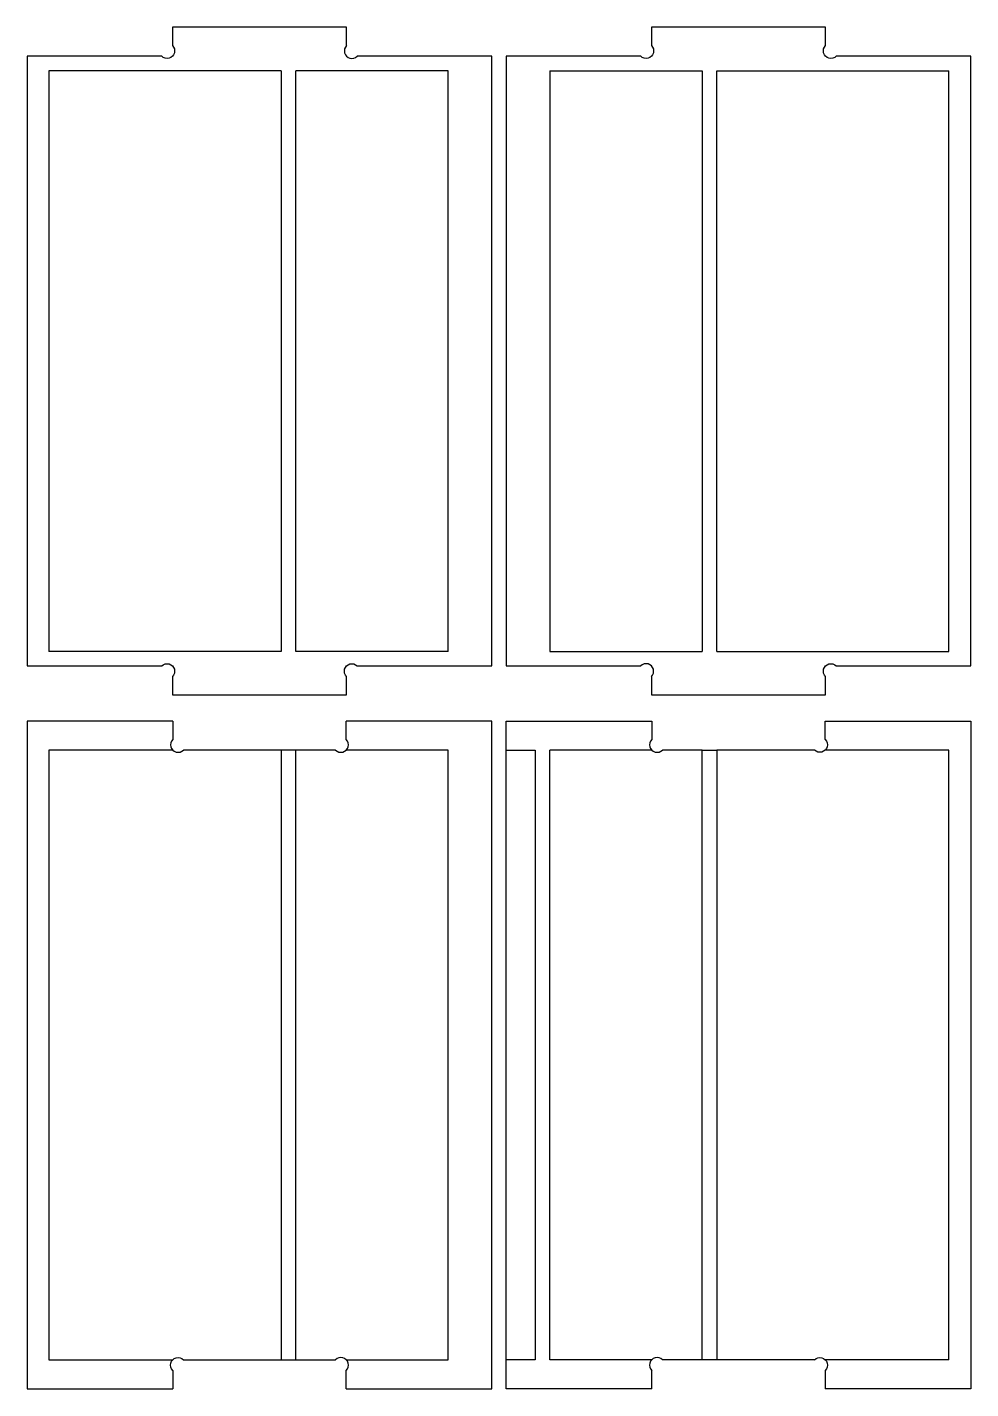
# Model space of a CAD drawing. Extents: x 0.2 to 8.3, y 0.1 to 11.8.
import ezdxf

# ---------------------------------------------------------------- set-up
doc = ezdxf.new("R2010")
doc.units = 0
doc.header["$MEASUREMENT"] = 0
doc.layers.add('Layer0', color=7, linetype='Continuous')

msp = doc.modelspace()

# ---------------------------------------------------------------- linework, layer by layer
at = {"layer": 'Layer0'}
for p, q in [((2.935, 11.85), (1.435, 11.85)), ((1.435, 11.85), (1.435, 11.692)), ((2.935, 11.692), (2.935, 11.85)), ((5.56, 11.85), (5.56, 11.692)), ((7.06, 11.85), (5.56, 11.85)), ((7.06, 11.692), (7.06, 11.85)), ((1.435, 11.692), (1.445, 11.678)), ((1.445, 11.613), (1.435, 11.6)), ((1.445, 11.678), (1.452, 11.663)), ((1.452, 11.629), (1.445, 11.613)), ((1.452, 11.663), (1.454, 11.646)), ((1.454, 11.646), (1.452, 11.629)), ((2.918, 11.663), (2.916, 11.646)), ((2.916, 11.646), (2.918, 11.629)), ((2.925, 11.678), (2.918, 11.663)), ((2.918, 11.629), (2.925, 11.613)), ((2.935, 11.692), (2.925, 11.678)), ((2.925, 11.613), (2.935, 11.6)), ((5.56, 11.692), (5.57, 11.678)), ((5.57, 11.613), (5.56, 11.6)), ((5.57, 11.678), (5.577, 11.663)), ((5.577, 11.629), (5.57, 11.613)), ((5.577, 11.663), (5.579, 11.646)), ((5.579, 11.646), (5.577, 11.629)), ((7.041, 11.646), (7.043, 11.663)), ((7.043, 11.629), (7.041, 11.646)), ((7.043, 11.663), (7.05, 11.678)), ((7.05, 11.613), (7.043, 11.629)), ((7.05, 11.678), (7.06, 11.692)), ((7.06, 11.6), (7.05, 11.613)), ((0.185, 11.6), (0.185, 6.35)), ((1.343, 11.6), (0.185, 11.6)), ((1.356, 11.589), (1.343, 11.6)), ((1.372, 11.583), (1.356, 11.589)), ((1.389, 11.581), (1.372, 11.583)), ((1.406, 11.583), (1.389, 11.581)), ((1.421, 11.589), (1.406, 11.583)), ((1.435, 11.6), (1.421, 11.589)), ((2.935, 11.6), (2.948, 11.589)), ((2.948, 11.589), (2.964, 11.583)), ((2.964, 11.583), (2.981, 11.581)), ((2.981, 11.581), (2.998, 11.583)), ((2.998, 11.583), (3.013, 11.589)), ((3.013, 11.589), (3.027, 11.6)), ((4.185, 11.6), (3.027, 11.6)), ((4.185, 6.35), (4.185, 11.6)), ((5.468, 11.6), (4.31, 11.6)), ((4.31, 11.6), (4.31, 6.35)), ((5.481, 11.589), (5.468, 11.6)), ((5.497, 11.583), (5.481, 11.589)), ((5.514, 11.581), (5.497, 11.583)), ((5.531, 11.583), (5.514, 11.581)), ((5.546, 11.589), (5.531, 11.583)), ((5.56, 11.6), (5.546, 11.589)), ((7.073, 11.589), (7.06, 11.6)), ((7.089, 11.583), (7.073, 11.589)), ((7.106, 11.581), (7.089, 11.583)), ((7.123, 11.583), (7.106, 11.581)), ((7.138, 11.589), (7.123, 11.583)), ((7.152, 11.6), (7.138, 11.589)), ((8.31, 11.6), (7.152, 11.6)), ((8.31, 6.35), (8.31, 11.6)), ((2.372, 11.475), (0.372, 11.475)), ((0.372, 11.475), (0.372, 6.475)), ((2.372, 11.475), (2.372, 6.475)), ((2.497, 6.475), (2.497, 11.475)), ((3.81, 11.475), (2.497, 11.475)), ((3.81, 6.475), (3.81, 11.475)), ((4.685, 11.475), (4.685, 6.475)), ((4.685, 11.475), (5.997, 11.475)), ((5.997, 11.475), (5.997, 6.475)), ((6.122, 11.475), (8.122, 11.475)), ((6.122, 6.475), (6.122, 11.475)), ((8.122, 6.475), (8.122, 11.475)), ((2.372, 6.475), (0.372, 6.475)), ((3.81, 6.475), (2.497, 6.475)), ((4.685, 6.475), (5.997, 6.475)), ((6.122, 6.475), (8.122, 6.475)), ((0.185, 6.35), (1.343, 6.35)), ((1.343, 6.35), (1.356, 6.36)), ((1.356, 6.36), (1.372, 6.367)), ((1.372, 6.367), (1.389, 6.369)), ((1.389, 6.369), (1.406, 6.367)), ((1.406, 6.367), (1.421, 6.36)), ((1.421, 6.36), (1.435, 6.35)), ((1.435, 6.35), (1.445, 6.336)), ((1.445, 6.336), (1.452, 6.321)), ((2.918, 6.321), (2.925, 6.336)), ((2.925, 6.336), (2.935, 6.35)), ((2.935, 6.35), (2.948, 6.36)), ((2.948, 6.36), (2.964, 6.367)), ((2.964, 6.367), (2.981, 6.369)), ((2.981, 6.369), (2.998, 6.367)), ((2.998, 6.367), (3.013, 6.36)), ((3.013, 6.36), (3.027, 6.35)), ((3.027, 6.35), (4.185, 6.35)), ((4.31, 6.35), (5.468, 6.35)), ((5.481, 6.36), (5.468, 6.35)), ((5.497, 6.367), (5.481, 6.36)), ((5.514, 6.369), (5.497, 6.367)), ((5.531, 6.367), (5.514, 6.369)), ((5.546, 6.36), (5.531, 6.367)), ((5.56, 6.35), (5.546, 6.36)), ((5.57, 6.336), (5.56, 6.35)), ((5.577, 6.321), (5.57, 6.336)), ((7.043, 6.321), (7.05, 6.336)), ((7.05, 6.336), (7.06, 6.35)), ((7.06, 6.35), (7.073, 6.36)), ((7.073, 6.36), (7.089, 6.367)), ((7.089, 6.367), (7.106, 6.369)), ((7.106, 6.369), (7.123, 6.367)), ((7.123, 6.367), (7.138, 6.36)), ((7.138, 6.36), (7.152, 6.35)), ((7.152, 6.35), (8.31, 6.35)), ((1.445, 6.271), (1.435, 6.258)), ((1.435, 6.258), (1.435, 6.1)), ((1.452, 6.287), (1.445, 6.271)), ((1.452, 6.321), (1.454, 6.304)), ((1.454, 6.304), (1.452, 6.287)), ((2.916, 6.304), (2.918, 6.321)), ((2.918, 6.287), (2.916, 6.304)), ((2.925, 6.271), (2.918, 6.287)), ((2.935, 6.258), (2.925, 6.271)), ((2.935, 6.1), (2.935, 6.258)), ((5.56, 6.258), (5.57, 6.271)), ((5.56, 6.258), (5.56, 6.1)), ((5.57, 6.271), (5.577, 6.287)), ((5.579, 6.304), (5.577, 6.321)), ((5.577, 6.287), (5.579, 6.304)), ((7.041, 6.304), (7.043, 6.321)), ((7.043, 6.287), (7.041, 6.304)), ((7.05, 6.271), (7.043, 6.287)), ((7.06, 6.258), (7.05, 6.271)), ((7.06, 6.1), (7.06, 6.258)), ((1.435, 6.1), (2.935, 6.1)), ((5.56, 6.1), (7.06, 6.1)), ((1.438, 5.875), (0.185, 5.875)), ((0.185, 5.875), (0.185, 0.125)), ((1.438, 5.875), (1.438, 5.717)), ((4.185, 5.875), (2.932, 5.875)), ((2.932, 5.717), (2.932, 5.875)), ((4.185, 0.125), (4.185, 5.875)), ((4.31, 5.625), (4.31, 5.875)), ((4.31, 5.875), (5.563, 5.875)), ((5.563, 5.875), (5.563, 5.717)), ((7.057, 5.875), (8.31, 5.875)), ((7.057, 5.717), (7.057, 5.875)), ((8.31, 5.875), (8.31, 0.125)), ((1.421, 5.688), (1.419, 5.671)), ((1.419, 5.671), (1.421, 5.654)), ((1.428, 5.703), (1.421, 5.688)), ((1.421, 5.654), (1.428, 5.638)), ((1.438, 5.717), (1.428, 5.703)), ((1.428, 5.638), (1.438, 5.625)), ((2.942, 5.703), (2.932, 5.717)), ((2.932, 5.625), (2.942, 5.638)), ((2.949, 5.688), (2.942, 5.703)), ((2.942, 5.638), (2.949, 5.654)), ((2.951, 5.671), (2.949, 5.688)), ((2.949, 5.654), (2.951, 5.671)), ((5.546, 5.688), (5.544, 5.671)), ((5.544, 5.671), (5.546, 5.654)), ((5.553, 5.703), (5.546, 5.688)), ((5.546, 5.654), (5.553, 5.638)), ((5.563, 5.717), (5.553, 5.703)), ((5.553, 5.638), (5.563, 5.625)), ((7.057, 5.717), (7.067, 5.703)), ((7.067, 5.638), (7.057, 5.625)), ((7.067, 5.703), (7.074, 5.688)), ((7.074, 5.654), (7.067, 5.638)), ((7.074, 5.688), (7.076, 5.671)), ((7.076, 5.671), (7.074, 5.654)), ((0.372, 5.625), (0.372, 0.375)), ((1.438, 5.625), (0.372, 5.625)), ((1.438, 5.625), (1.451, 5.615)), ((1.451, 5.615), (1.467, 5.608)), ((1.467, 5.608), (1.484, 5.606)), ((1.484, 5.606), (1.501, 5.608)), ((1.501, 5.608), (1.516, 5.615)), ((1.516, 5.615), (1.53, 5.625)), ((2.372, 5.625), (1.53, 5.625)), ((2.497, 5.625), (2.372, 5.625)), ((2.372, 5.625), (2.372, 0.375)), ((2.84, 5.625), (2.497, 5.625)), ((2.497, 0.375), (2.497, 5.625)), ((2.84, 5.625), (2.853, 5.615)), ((2.853, 5.615), (2.869, 5.608)), ((2.869, 5.608), (2.886, 5.606)), ((2.886, 5.606), (2.903, 5.608)), ((2.903, 5.608), (2.918, 5.615)), ((2.918, 5.615), (2.932, 5.625)), ((3.81, 5.625), (2.932, 5.625)), ((3.81, 0.375), (3.81, 5.625)), ((4.31, 5.625), (4.56, 5.625)), ((4.31, 0.375), (4.31, 5.625)), ((4.56, 5.625), (4.56, 0.375)), ((4.685, 0.375), (4.685, 5.625)), ((5.563, 5.625), (4.685, 5.625)), ((5.563, 5.625), (5.576, 5.615)), ((5.576, 5.615), (5.592, 5.608)), ((5.592, 5.608), (5.609, 5.606)), ((5.609, 5.606), (5.626, 5.608)), ((5.626, 5.608), (5.641, 5.615)), ((5.641, 5.615), (5.655, 5.625)), ((5.997, 5.625), (5.655, 5.625)), ((5.997, 5.625), (6.122, 5.625)), ((5.997, 0.375), (5.997, 5.625)), ((6.965, 5.625), (6.122, 5.625)), ((6.122, 5.625), (6.122, 0.375)), ((6.978, 5.615), (6.965, 5.625)), ((6.994, 5.608), (6.978, 5.615)), ((7.011, 5.606), (6.994, 5.608)), ((7.028, 5.608), (7.011, 5.606)), ((7.043, 5.615), (7.028, 5.608)), ((7.057, 5.625), (7.043, 5.615)), ((8.122, 5.625), (7.057, 5.625)), ((8.122, 0.375), (8.122, 5.625)), ((0.372, 0.375), (1.438, 0.375)), ((1.421, 0.346), (1.428, 0.362)), ((1.428, 0.362), (1.438, 0.375)), ((1.438, 0.375), (1.451, 0.385)), ((1.451, 0.385), (1.467, 0.392)), ((1.467, 0.392), (1.484, 0.394)), ((1.484, 0.394), (1.501, 0.392)), ((1.501, 0.392), (1.516, 0.385)), ((1.516, 0.385), (1.53, 0.375)), ((1.53, 0.375), (2.372, 0.375)), ((2.372, 0.375), (2.497, 0.375)), ((2.497, 0.375), (2.84, 0.375)), ((2.853, 0.385), (2.84, 0.375)), ((2.869, 0.392), (2.853, 0.385)), ((2.886, 0.394), (2.869, 0.392)), ((2.903, 0.392), (2.886, 0.394)), ((2.918, 0.385), (2.903, 0.392)), ((2.932, 0.375), (2.918, 0.385)), ((2.942, 0.362), (2.932, 0.375)), ((2.932, 0.375), (3.81, 0.375)), ((2.949, 0.346), (2.942, 0.362)), ((4.56, 0.375), (4.31, 0.375)), ((4.31, 0.125), (4.31, 0.375)), ((5.563, 0.375), (4.685, 0.375)), ((5.553, 0.362), (5.546, 0.346)), ((5.563, 0.375), (5.553, 0.362)), ((5.576, 0.385), (5.563, 0.375)), ((5.592, 0.392), (5.576, 0.385)), ((5.609, 0.394), (5.592, 0.392)), ((5.626, 0.392), (5.609, 0.394)), ((5.641, 0.385), (5.626, 0.392)), ((5.655, 0.375), (5.641, 0.385)), ((5.997, 0.375), (5.655, 0.375)), ((6.122, 0.375), (5.997, 0.375)), ((6.965, 0.375), (6.122, 0.375)), ((6.965, 0.375), (6.978, 0.385)), ((6.978, 0.385), (6.994, 0.392)), ((6.994, 0.392), (7.011, 0.394)), ((7.011, 0.394), (7.028, 0.392)), ((7.028, 0.392), (7.043, 0.385)), ((7.043, 0.385), (7.057, 0.375)), ((7.057, 0.375), (7.067, 0.362)), ((8.122, 0.375), (7.057, 0.375)), ((7.067, 0.362), (7.074, 0.346)), ((1.419, 0.329), (1.421, 0.346)), ((1.421, 0.312), (1.419, 0.329)), ((1.428, 0.297), (1.421, 0.312)), ((1.438, 0.283), (1.428, 0.297)), ((1.438, 0.283), (1.438, 0.125)), ((2.932, 0.283), (2.942, 0.297)), ((2.932, 0.125), (2.932, 0.283)), ((2.942, 0.297), (2.949, 0.312)), ((2.951, 0.329), (2.949, 0.346)), ((2.949, 0.312), (2.951, 0.329)), ((5.546, 0.346), (5.544, 0.329)), ((5.544, 0.329), (5.546, 0.312)), ((5.546, 0.312), (5.553, 0.297)), ((5.553, 0.297), (5.563, 0.283)), ((5.563, 0.125), (5.563, 0.283)), ((7.067, 0.297), (7.057, 0.283)), ((7.057, 0.283), (7.057, 0.125)), ((7.074, 0.312), (7.067, 0.297)), ((7.074, 0.346), (7.076, 0.329)), ((7.076, 0.329), (7.074, 0.312)), ((0.185, 0.125), (1.438, 0.125)), ((2.932, 0.125), (4.185, 0.125)), ((5.563, 0.125), (4.31, 0.125)), ((8.31, 0.125), (7.057, 0.125))]:
    msp.add_line(p, q, dxfattribs=at)

doc.saveas('drawing.dxf')
